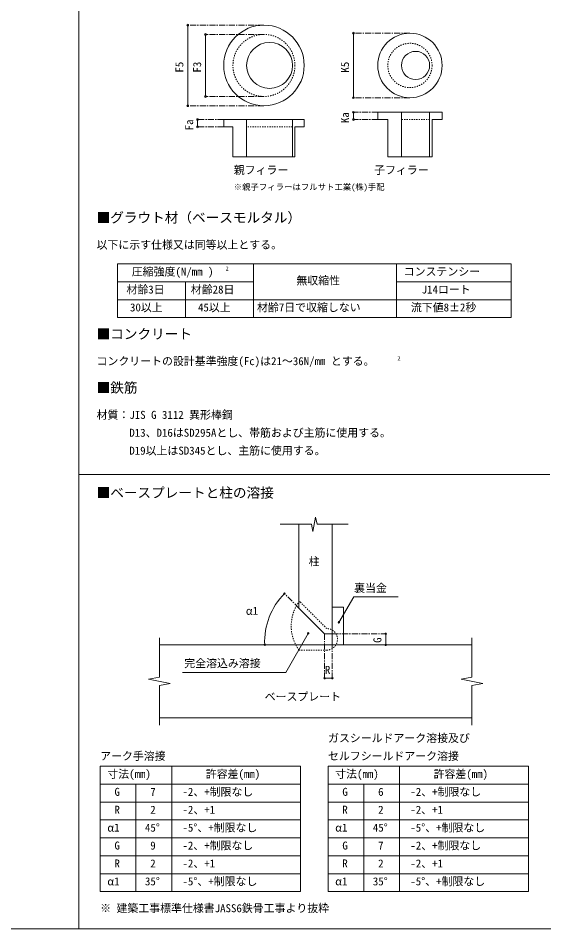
# Model space of a CAD drawing. Units: millimetres, scale not verified. Extents: x -29750 to 29507, y -17676 to 20635.
# Drawn here: x -11266 to -249, y -17676 to 1396 of the extents above; entities that cross this region are included whole.
import ezdxf
from ezdxf.enums import TextEntityAlignment as Align

# ---------------------------------------------------------------- set-up
doc = ezdxf.new("R2010")
doc.units = ezdxf.units.MM
doc.header["$LTSCALE"] = 30
doc.linetypes.add('USER1', pattern=[6.773333, 4.233333, -0.846667, 0.846667, -0.846667])
doc.linetypes.add('USER3', pattern=[1.693333, 0.846667, -0.846667])
doc.layers.add('0-2_0-8_文字', color=7, linetype='Continuous', lineweight=18)
doc.layers.add('0-3_0-0', color=7, linetype='Continuous', lineweight=18)
doc.styles.add('ＭＳ ゴシック', font='')
doc.styles.get('ＭＳ ゴシック').set_extended_font_data('MS Gothic')

msp = doc.modelspace()

# ---------------------------------------------------------------- linework, layer by layer
at = {"layer": '0-3_0-0', "lineweight": 9}
for p, q in [((-9997.58, 10862.31), (-9997.58, -17675.56)), ((-6958.84, -726.7), (-5271.34, -726.7)), ((-6958.84, -726.7), (-6958.84, -878.58)), ((-6477.9, -726.7), (-6477.9, -1510.38)), ((-5516.03, -726.7), (-5516.03, -1510.38)), ((-5271.34, -726.7), (-5271.34, -878.58)), ((-3729.68, -574.86), (-3729.68, -726.7)), ((-3729.68, -574.86), (-2379.68, -574.86)), ((-3729.68, -726.7), (-3518.74, -726.7)), ((-3518.74, -726.7), (-3518.74, -1510.38)), ((-3231.87, -574.83), (-3231.87, -1510.38)), ((-2641.24, -574.83), (-2641.24, -1510.38)), ((-2590.62, -726.7), (-2590.62, -1510.38)), ((-2590.62, -726.7), (-2379.68, -726.7)), ((-2379.68, -574.86), (-2379.68, -726.7)), ((-6764.78, -878.58), (-6958.84, -878.58)), ((-6764.78, -878.58), (-6764.78, -1510.38)), ((-5465.4, -878.58), (-5465.4, -1510.38)), ((-5465.4, -878.58), (-5271.34, -878.58)), ((-5465.4, -1510.38), (-6764.78, -1510.38)), ((-2590.62, -1510.38), (-3518.74, -1510.38)), ((-9997.58, -8162.94), (-121.54, -8162.94)), ((-5380.1, -10959.2), (-5380.1, -9201.47)), ((-4682.16, -11496.23), (-4682.16, -9201.47)), ((-4843.07, -11496.23), (-5380.1, -10959.2)), ((-4682.16, -10937.87), (-4682.16, -11728.87)), ((-4682.16, -10937.87), (-4449.51, -10937.87)), ((-4449.51, -10937.87), (-4449.51, -11728.87)), ((-4843.07, -11496.23), (-4682.16, -11496.23)), ((-8306.26, -11728.87), (-1756, -11728.87)), ((-8306.26, -13258.4), (-1756, -13258.4)), ((-29749.66, -17675.56), (29506.58, -17675.56))]:
    msp.add_line(p, q, dxfattribs=at)
at = {"layer": '0-3_0-0', "color": 5, "linetype": 'USER1'}
for p, q in [((-6115.09, 1250.58), (-7711.26, 1250.58)), ((-6115.02, 1056.52), (-7338.47, 1056.52)), ((-3054.68, 1081.83), (-4239.55, 1081.83)), ((-6115.09, -242.86), (-7338.47, -242.86)), ((-3054.68, -268.17), (-4239.55, -268.17)), ((-6115.09, -436.92), (-7711.26, -436.92)), ((-6958.84, -726.7), (-7505.54, -726.7)), ((-3729.68, -574.86), (-4239.55, -574.86)), ((-3729.68, -726.7), (-4239.55, -726.7)), ((-6958.84, -878.58), (-7505.54, -878.58)), ((-5380.1, -10959.2), (-5684.48, -10654.82)), ((-4843.07, -11496.23), (-4843.07, -12428.75)), ((-4682.16, -11496.23), (-4682.16, -12428.75)), ((-4682.16, -11496.23), (-3560.29, -11496.23))]:
    msp.add_line(p, q, dxfattribs=at)
at = {"layer": '0-3_0-0', "color": 5}
for p, q in [((-7711.26, -436.92), (-7711.26, 1250.58)), ((-7338.47, -242.86), (-7338.47, 1056.52)), ((-4239.55, -268.17), (-4239.55, 1081.83)), ((-7505.54, -878.58), (-7505.54, -726.7)), ((-4239.55, -726.7), (-4239.55, -574.86)), ((-9184.56, -3750.31), (-934.56, -3750.31)), ((-9184.56, -3750.31), (-9184.56, -4875.31)), ((-6334.56, -3750.31), (-6334.56, -4875.31)), ((-3334.56, -3750.31), (-3334.56, -4875.31)), ((-934.56, -3750.31), (-934.56, -4875.31)), ((-9184.56, -4125.31), (-6334.56, -4125.31)), ((-7759.56, -4125.31), (-7759.56, -4875.31)), ((-3334.56, -4125.31), (-934.56, -4125.31)), ((-9184.56, -4500.31), (-934.56, -4500.31)), ((-9184.56, -4875.31), (-934.56, -4875.31)), ((-4232.38, -10719.82), (-4542.57, -11257.09)), ((-3302.4, -10719.82), (-4232.38, -10719.82)), ((-8306.26, -12407.61), (-8306.26, -11578.87)), ((-5659.27, -12304.95), (-5187.51, -11487.82)), ((-3560.29, -11496.23), (-3560.29, -11728.87)), ((-1756, -12407.61), (-1756, -11578.87)), ((-7824.22, -12304.95), (-5659.27, -12304.95)), ((-8306.26, -13408.4), (-8306.26, -12579.66)), ((-4682.16, -12428.75), (-4843.07, -12428.75)), ((-1756, -13408.4), (-1756, -12579.66)), ((-9547.58, -14271.11), (-5347.58, -14271.11)), ((-9547.58, -14271.11), (-9547.58, -16896.11)), ((-8047.58, -14271.11), (-8047.58, -16896.11)), ((-5347.58, -14271.11), (-5347.58, -16896.11)), ((-4771.54, -14271.11), (-571.54, -14271.11)), ((-4771.54, -14271.11), (-4771.54, -16896.11)), ((-3271.54, -14271.11), (-3271.54, -16896.11)), ((-571.54, -14271.11), (-571.54, -16896.11)), ((-9547.58, -14646.11), (-5347.58, -14646.11)), ((-8797.58, -14646.11), (-8797.58, -16896.11)), ((-4771.54, -14646.11), (-571.54, -14646.11)), ((-4021.54, -14646.11), (-4021.54, -16896.11)), ((-9547.58, -15021.11), (-5347.58, -15021.11)), ((-4771.54, -15021.11), (-571.54, -15021.11)), ((-9547.58, -15396.11), (-5347.58, -15396.11)), ((-4771.54, -15396.11), (-571.54, -15396.11)), ((-9547.58, -15771.11), (-5347.58, -15771.11)), ((-4771.54, -15771.11), (-571.54, -15771.11)), ((-9547.58, -16146.11), (-5347.58, -16146.11)), ((-4771.54, -16146.11), (-571.54, -16146.11)), ((-9547.58, -16521.11), (-5347.58, -16521.11)), ((-4771.54, -16521.11), (-571.54, -16521.11)), ((-9547.58, -16896.11), (-5347.58, -16896.11)), ((-4771.54, -16896.11), (-571.54, -16896.11))]:
    msp.add_line(p, q, dxfattribs=at)
at = {"layer": '0-3_0-0', "color": 5, "linetype": 'USER3'}
for p, q in [((-2641.24, -726.7), (-3231.87, -726.7)), ((-5516.03, -878.58), (-6477.9, -878.58))]:
    msp.add_line(p, q, dxfattribs=at)
at = {"layer": '0-3_0-0', "linetype": 'USER3', "lineweight": 9}
for p, q in [((-4798.48, -11387.65), (-5370.22, -10815.91)), ((-4798.48, -11837.44), (-5380.1, -11837.44))]:
    msp.add_line(p, q, dxfattribs=at)
at = {"layer": '0-3_0-0', "color": 5}
for points in [[(-5773.01, -9201.47), (-5116.64, -9201.47), (-5088.1, -9351.3), (-5031.02, -9051.65), (-5002.49, -9201.47), (-4346.12, -9201.47)], [(-8306.26, -12579.66), (-8080.44, -12536.65), (-8532.08, -12450.62), (-8306.26, -12407.61)], [(-1756, -12579.66), (-1530.17, -12536.65), (-1981.81, -12450.62), (-1756, -12407.61)]]:
    msp.add_lwpolyline(points, dxfattribs=at)
for centre in [(-7711.26, 1250.58), (-7338.47, 1056.52), (-4239.55, 1081.83), (-7338.47, -242.86), (-4239.55, -268.17), (-7711.26, -436.92), (-4239.55, -574.86), (-7505.54, -726.7), (-4239.55, -726.7), (-7505.54, -878.58)]:
    msp.add_circle(centre, 18.75, dxfattribs=at)
at = {"layer": '0-3_0-0', "lineweight": 9}
for centre, radius in [((-6115.09, 406.83), 843.75), ((-3054.68, 406.83), 675), ((-5996.97, 406.83), 480.94), ((-2936.55, 406.83), 295.31)]:
    msp.add_circle(centre, radius, dxfattribs=at)
at = {"layer": '0-3_0-0', "color": 5, "linetype": 'USER3'}
for centre, radius in [((-6115.09, 406.83), 649.69), ((-3054.68, 406.83), 464.06)]:
    msp.add_circle(centre, radius, dxfattribs=at)
at = {"layer": '0-3_0-0', "color": 5}
for centre, radius, start, end in [((-4682.16, -11657.14), 1417.49, 135, 182.86755), ((-5684.48, -10654.82), 15, 90, 180), ((-5684.48, -10654.82), 15, 180, 270), ((-5684.48, -10654.82), 15, 0, 90), ((-5684.48, -10654.82), 15, 270, 360), ((-4542.57, -11257.09), 15, 90, 180), ((-4542.57, -11257.09), 15, 0, 90), ((-4542.57, -11257.09), 15, 180, 270), ((-4542.57, -11257.09), 15, 270, 360), ((-5187.51, -11487.82), 15, 90, 180), ((-5187.51, -11487.82), 15, 180, 270), ((-5187.51, -11487.82), 15, 0, 90), ((-5187.51, -11487.82), 15, 270, 360), ((-3560.29, -11496.23), 15, 90, 180), ((-3560.29, -11496.23), 15, 180, 270), ((-3560.29, -11496.23), 15, 0, 90), ((-3560.29, -11496.23), 15, 270, 360), ((-6097.87, -11728.05), 15, 90, 180), ((-6097.87, -11728.05), 15, 180, 270), ((-6097.87, -11728.05), 15, 0, 90), ((-6097.87, -11728.05), 15, 270, 360), ((-3560.29, -11728.87), 15, 90, 180), ((-3560.29, -11728.87), 15, 180, 270), ((-3560.29, -11728.87), 15, 0, 90), ((-3560.29, -11728.87), 15, 270, 360), ((-4843.07, -12428.75), 15, 90, 180), ((-4843.07, -12428.75), 15, 180, 270), ((-4843.07, -12428.75), 15, 0, 90), ((-4843.07, -12428.75), 15, 270, 360), ((-4682.16, -12428.75), 15, 90, 180), ((-4682.16, -12428.75), 15, 180, 270), ((-4682.16, -12428.75), 15, 0, 90), ((-4682.16, -12428.75), 15, 270, 360)]:
    msp.add_arc(centre, radius, start, end, dxfattribs=at)
at = {"layer": '0-3_0-0', "linetype": 'USER3', "lineweight": 9}
for centre, radius, start, end in [((-4682.16, -11333.37), 860.93, 143.15099, 215.83765), ((-4798.48, -11612.55), 224.89, 270, 90)]:
    msp.add_arc(centre, radius, start, end, dxfattribs=at)

# ---------------------------------------------------------------- texts
at = {"layer": '0-2_0-8_文字', "style": 'ＭＳ ゴシック'}
msp.add_text('※親子フィラーはフルサト工業(株)手配', height=125.7, dxfattribs=at).set_placement((-6748.92, -2240.11), align=Align.BOTTOM_LEFT)
at = {"layer": '0-3_0-0', "style": 'ＭＳ ゴシック'}
for s, p in [('F5', (-7753.56, 256.83)), ('F3', (-7380.77, 256.83)), ('K5', (-4281.85, 256.83)), ('Fa', (-7547.84, -952.64)), ('Ka', (-4281.85, -800.78)), ('G', (-3602.59, -11687.55))]:
    msp.add_text(s, height=167.6, rotation=90, dxfattribs=at).set_placement(p, align=Align.BOTTOM_LEFT)
for s, height, p in [('親フィラー', 167.6, (-6746.97, -1918.08)), ('子フィラー', 167.6, (-3804.68, -1918.08)), ('■グラウト材（ベースモルタル）', 209.5, (-9622.58, -2947.44)), ('以下に示す仕様又は同等以上とする。', 167.6, (-9622.58, -3483.01)), ('圧縮強度(N/mm )', 167.6, (-8884.56, -4045.51)), ('2', 83.8, (-6918.47, -3914)), ('無収縮性', 167.6, (-5434.56, -4233.01)), ('コンステンシー', 167.6, (-3184.56, -4045.51)), ('材齢3日', 167.6, (-8997.06, -4420.51)), ('材齢28日', 167.6, (-7647.06, -4420.51)), ('J14ロート', 167.6, (-2809.56, -4420.51)), ('30以上', 167.6, (-8922.06, -4795.51)), ('45以上', 167.6, (-7497.06, -4795.51)), ('材齢7日で収縮しない', 167.6, (-6259.56, -4795.51)), ('流下値8±2秒', 167.6, (-3034.56, -4795.51)), ('■コンクリート', 209.5, (-9622.58, -5384.94)), ('コンクリートの設計基準強度(Fc)は21～36N/mm とする。', 167.6, (-9622.58, -5920.51)), ('2', 83.8, (-3315.87, -5793.1)), ('■鉄筋', 209.5, (-9622.58, -6509.94)), ('材質：JIS G 3112 異形棒鋼', 167.6, (-9622.58, -7045.51)), ('\u3000\u3000\u3000D13、D16はSD295Aとし、帯筋および主筋に使用する。', 167.6, (-9622.58, -7420.51)), ('\u3000\u3000\u3000D19以上はSD345とし、主筋に使用する。', 167.6, (-9622.58, -7795.51)), ('■ベースプレートと柱の溶接', 209.5, (-9622.58, -8710.06)), ('柱', 167.6, (-5178.54, -10118.04)), ('裏当金', 167.6, (-4224.62, -10672.42)), ('α1', 167.6, (-6494.22, -11149.62)), ('完全溶込み溶接', 167.6, (-7784.61, -12248.45)), ('R', 167.6, (-4836.78, -12386.19)), ('ベースプレート', 167.6, (-6099.22, -12947.36)), ('ガスシールドアーク溶接及び', 167.6, (-4771.54, -13816.31)), ('アーク手溶接', 167.6, (-9547.58, -14191.31)), ('セルフシールドアーク溶接', 167.6, (-4771.54, -14191.31)), ('寸法(mm)', 167.6, (-9397.58, -14566.31)), ('許容差(mm)', 167.6, (-7335.08, -14566.31)), ('寸法(mm)', 167.6, (-4621.54, -14566.31)), ('許容差(mm)', 167.6, (-2559.04, -14566.31)), ('G', 167.6, (-9247.58, -14941.31)), ('7', 167.6, (-8497.58, -14941.31)), ('-2、+制限なし', 167.6, (-7822.58, -14941.31)), ('G', 167.6, (-4471.54, -14941.31)), ('6', 167.6, (-3721.54, -14941.31)), ('-2、+制限なし', 167.6, (-3046.54, -14941.31)), ('R', 167.6, (-9247.58, -15316.31)), ('2', 167.6, (-8497.58, -15316.31)), ('-2、+1', 167.6, (-7822.58, -15316.31)), ('R', 167.6, (-4471.54, -15316.31)), ('2', 167.6, (-3721.54, -15316.31)), ('-2、+1', 167.6, (-3046.54, -15316.31)), ('α1', 167.6, (-9397.58, -15691.31)), ('45°', 167.6, (-8608.39, -15691.31)), ('-5°、+制限なし', 167.6, (-7822.58, -15691.31)), ('α1', 167.6, (-4621.54, -15691.31)), ('45°', 167.6, (-3832.35, -15691.31)), ('-5°、+制限なし', 167.6, (-3046.54, -15691.31)), ('-2、+制限なし', 167.6, (-7822.58, -16066.31)), ('-2、+制限なし', 167.6, (-3046.54, -16066.31)), ('G', 167.6, (-9247.58, -16066.31)), ('9', 167.6, (-8497.58, -16066.31)), ('G', 167.6, (-4471.54, -16066.31)), ('7', 167.6, (-3721.54, -16066.31)), ('R', 167.6, (-9247.58, -16441.31)), ('2', 167.6, (-8497.58, -16441.31)), ('-2、+1', 167.6, (-7822.58, -16441.31)), ('R', 167.6, (-4471.54, -16441.31)), ('2', 167.6, (-3721.54, -16441.31)), ('-2、+1', 167.6, (-3046.54, -16441.31)), ('35°', 167.6, (-8608.39, -16816.31)), ('-5°、+制限なし', 167.6, (-7822.58, -16816.31)), ('35°', 167.6, (-3832.35, -16816.31)), ('-5°、+制限なし', 167.6, (-3046.54, -16816.31)), ('α1', 167.6, (-9397.58, -16816.31)), ('α1', 167.6, (-4621.54, -16816.31)), ('※ 建築工事標準仕様書JASS6鉄骨工事より抜粋', 167.6, (-9547.58, -17378.81))]:
    msp.add_text(s, height=height, dxfattribs=at).set_placement(p, align=Align.BOTTOM_LEFT)

doc.saveas('drawing.dxf')
